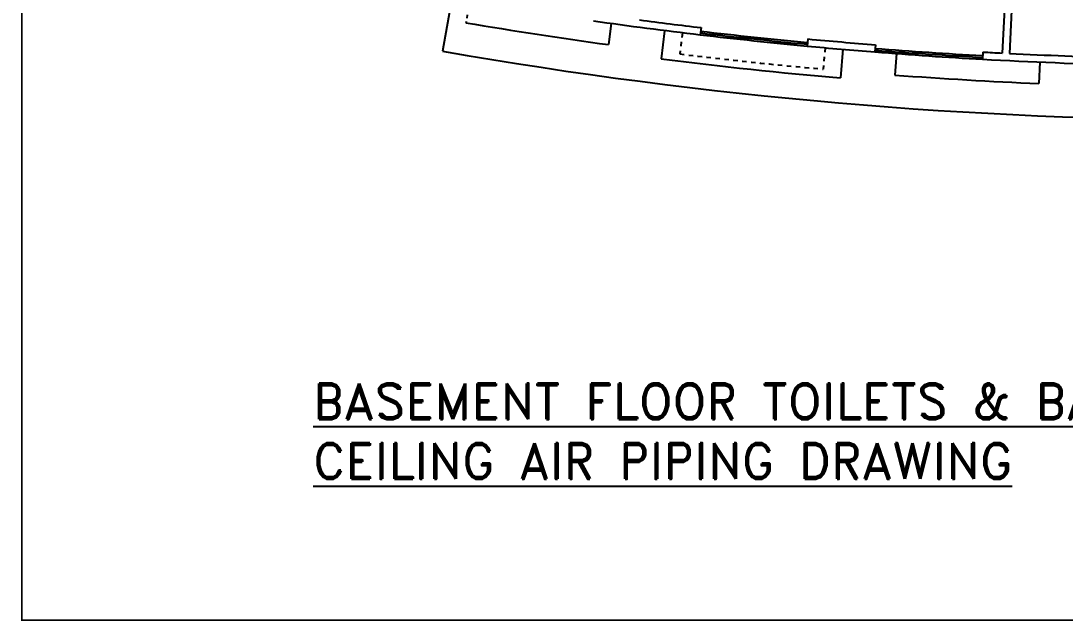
# Model space of a CAD drawing. Header units: metres. Extents: x 159409 to 239023, y 50504 to 95165.
# Drawn here: x 172420 to 175332, y 66413 to 68088 of the extents above; entities that cross this region are included whole.
import ezdxf

# ---------------------------------------------------------------- set-up
doc = ezdxf.new("R2010")
doc.units = ezdxf.units.M
doc.header["$MEASUREMENT"] = 0
doc.linetypes.add('HIDDEN', pattern=[0.125, 0.0625, -0.0625])
doc.styles.get("Standard").update_dxf_attribs({"font": 'times.ttf', "height": 18})

msp = doc.modelspace()

# ---------------------------------------------------------------- linework, layer by layer
at = {"color": 0, "ltscale": 10}
for p, q in [((175212.815, 68715.977), (175176.965, 67996.87)), ((175191.845, 68697.014), (175156.99, 67997.882)), ((173621.757, 68150.231), (173596.064, 68003.204)), ((174066.884, 68080.843), (174058.684, 68021.402)), ((174215.477, 68060.345), (174205.586, 67981.843)), ((174317.021, 68068.986), (174314.676, 68049.124)), ((174615.345, 68037.32), (174613.469, 68017.408)), ((174712.889, 68008.428), (174706.004, 67928.725)), ((174803.802, 68020.965), (174802.22, 68001.028)), ((175103.123, 68000.766), (175102.011, 67980.797)), ((174862.408, 67996.397), (174857.947, 67936.563)), ((175261.767, 67972.907), (175259.182, 67912.962))]:
    msp.add_line(p, q, dxfattribs=at)
at = {"color": 0, "linetype": 'HIDDEN', "ltscale": 150}
msp.add_line((173671.469, 68141.57), (173661.435, 68082.558), dxfattribs=at)
at = {"color": 0, "linetype": 'HIDDEN', "ltscale": 200}
for p, q in [((174265.085, 68054.095), (174257.935, 67995.504)), ((174663.074, 68012.731), (174657.685, 67953.072))]:
    msp.add_line(p, q, dxfattribs=at)
at = {"color": 6, "const_width": 5.123}
msp.add_lwpolyline([(179166.557, 71157.24), (179166.557, 66415.414), (172422.808, 66415.414), (172422.808, 71157.24)], close=True, dxfattribs=at)
at = {"color": 0, "ltscale": 10}
for centre, radius, start, end in [((175811.745, 80729.557), 12768.5, 261.9223123, 263.2667552), ((175811.745, 80729.557), 12748.5, 262.4917226, 263.2667552), ((175811.745, 80729.557), 12828.5, 260.3505472, 262.1457517), ((175805.09, 80669.927), 12698.5, 263.265557, 264.6197224), ((175805.09, 80669.927), 12708.5, 263.2650275, 264.6197188), ((175805.09, 80669.927), 12703.5, 263.2658228, 264.6197206), ((175811.745, 80729.557), 12748.5, 264.615081, 265.4652536), ((175811.784, 80681.039), 12870, 260.0864775, 279.9122874), ((175811.745, 80729.557), 12768.5, 264.615081, 265.4652536), ((175807.47, 80669.709), 12708.5, 265.4631317, 266.8178334), ((175807.47, 80669.709), 12703.5, 265.4631309, 266.8178351), ((175807.47, 80669.709), 12698.5, 265.46313, 266.8178368), ((175811.745, 80729.557), 12748.5, 266.8135897, 267.0560328), ((175811.745, 80729.557), 12848.5, 262.8188123, 265.0630239), ((175811.745, 80729.557), 12768.5, 266.8135897, 268.631606), ((175811.745, 80729.557), 12748.5, 267.1459191, 268.5417281), ((175811.745, 80729.557), 12828.5, 265.7361308, 267.5313348)]:
    msp.add_arc(centre, radius, start, end, dxfattribs=at)
at = {"color": 0, "linetype": 'HIDDEN', "ltscale": 200}
msp.add_arc((175811.745, 80729.557), 12828.5, 263.0431595, 264.8386613, dxfattribs=at)

# ---------------------------------------------------------------- texts
at = {"color": 232, "linetype": 'ByBlock', "insert": (173235.114, 67076.232), "char_height": 100, "attachment_point": 1}
msp.add_mtext_dynamic_manual_height_columns('{\\Fromand|c0;\\L\\C0;BASEMENT FLOOR TOILETS & BATH AREA CEILING AIR PIPING DRAWING}', width=3420.77214, gutter_width=12.5, heights=[0], dxfattribs=at)

doc.saveas('drawing.dxf')
